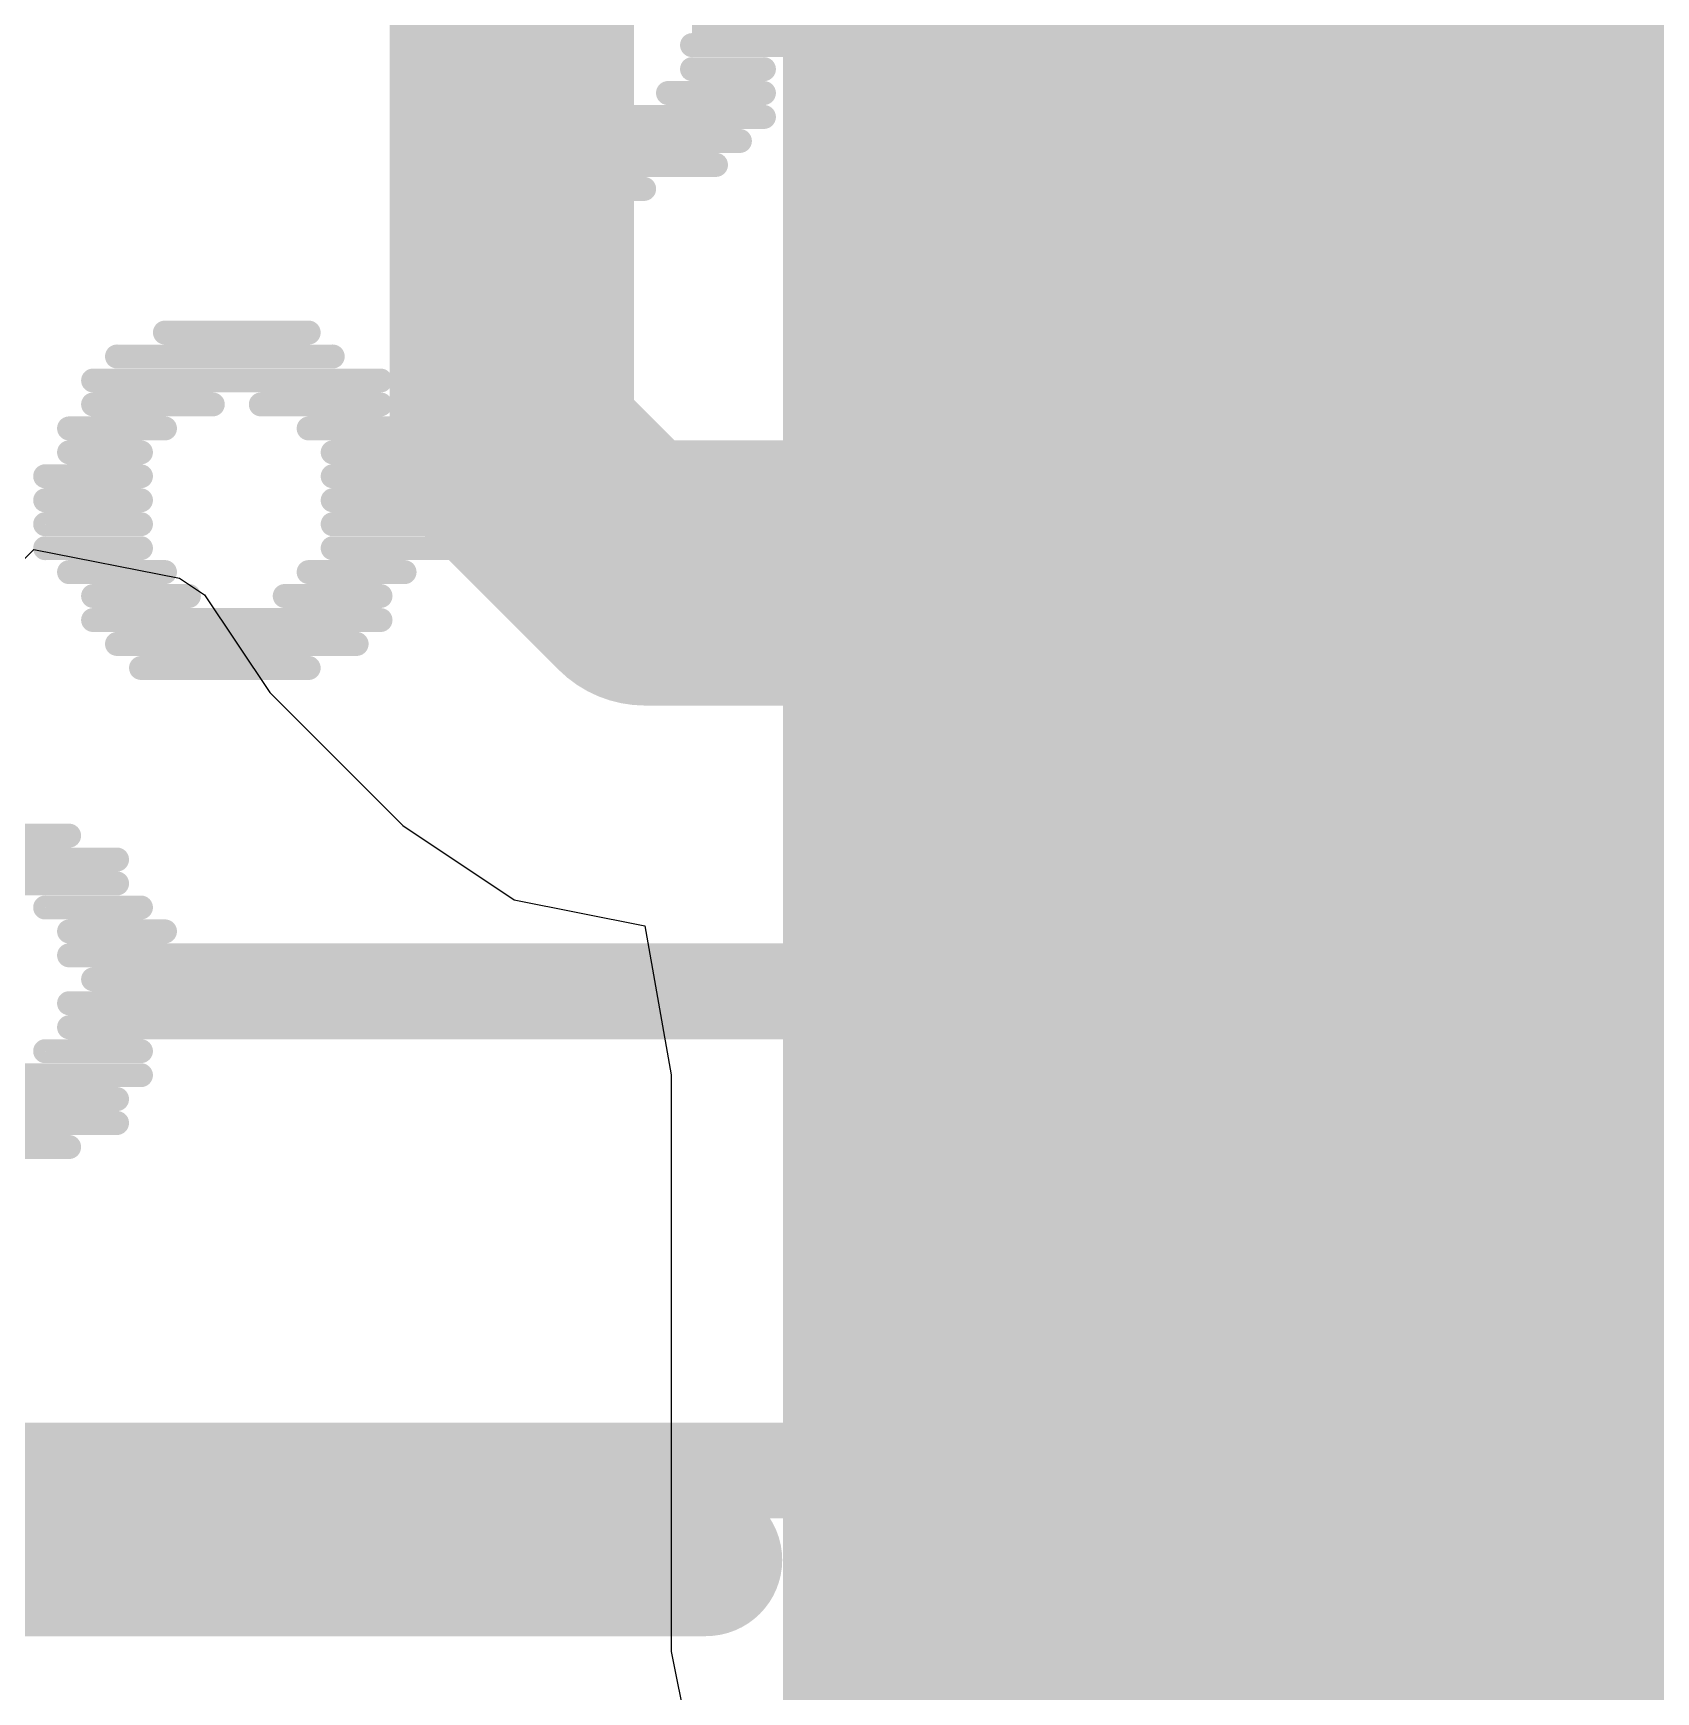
# Model space of a CAD drawing. Header units: inches. Extents: x -8 to 384, y -12 to 64.
# Drawn here: x 11.734 to 13.084, y -0.389 to 0.992 of the extents above; entities that cross this region are included whole.
import ezdxf

# ---------------------------------------------------------------- set-up
doc = ezdxf.new("R2010")
doc.units = ezdxf.units.IN
for name, color, linetype in [('Board_outline', 216, 'Continuous'), ('Bottom Overlay', 54, 'Continuous'), ('Top Layer', 1, 'Continuous'), ('Top Overlay', 2, 'Continuous'), ('Top Paste', 8, 'Continuous'), ('Top Solder', 216, 'Continuous')]:
    doc.layers.add(name, color=color, linetype=linetype)

# ---------------------------------------------------------------- blocks, each defined once
blk = doc.blocks.new('X321532768KGD2SI_42')
at = {"layer": 'Top Layer'}
blk.add_hatch(color=1, dxfattribs=at).paths.add_polyline_path([(-1.75, 0.9), (-0.75, 0.9), (-0.75, -0.9), (-1.75, -0.9)])
at = {"layer": 'Top Paste'}
blk.add_hatch(color=8, dxfattribs=at).paths.add_polyline_path([(-1.75, 0.9), (-0.75, 0.9), (-0.75, -0.9), (-1.75, -0.9)])
at = {"layer": 'Top Solder'}
blk.add_hatch(color=216, dxfattribs=at).paths.add_polyline_path([(-1.8516, 1.0016), (-0.6484, 1.0016), (-0.6484, -1.0016), (-1.8516, -1.0016)])
at = {"layer": 'Top Overlay'}
blk.add_lwpolyline([(0.5842, 0.8128, 0.127, 0.127, 0), (-0.5842, 0.8128, 0.127, 0.127, 0)], format="xyseb", dxfattribs=at)
blk.add_lwpolyline([(-0.6159, 0.8128, 0.0635, 0.0635, 1), (-0.5524, 0.8128, 0.0635, 0.0635, 1)], format="xyseb", close=True, dxfattribs=at)

msp = doc.modelspace()

# ---------------------------------------------------------------- hatches: boundary and pattern name
at = {"layer": 'Top Layer'}
for points in [[(13.4874, 1.4478), (12.446, 1.4478), (12.446, -0.3556), (13.4874, -0.3556)], [(13.2842, -1.1684), (13.2842, 0.9906), (12.573, 0.9906), (12.573, -1.1684)]]:
    msp.add_hatch(color=1, dxfattribs=at).paths.add_polyline_path(points)

# ---------------------------------------------------------------- linework, layer by layer
at = {"layer": 'Board_outline'}
msp.add_lwpolyline([(37.5368, 13.3604, 0.254, 0.254, 1), (-7.4632, 13.3604, 0.254, 0.254, 1)], format="xyseb", close=True, dxfattribs=at)
at = {"layer": 'Bottom Overlay'}
for points in [[(12.0626, 1.0015, 0.0199, 0.0199, 0), (12.1224, 1.0015, 0.0199, 0.0199, 0)], [(12.282, 1.0015, 0.0199, 0.0199, 0), (12.9201, 1.0015, 0.0199, 0.0199, 0)], [(12.0626, 0.9816, 0.0199, 0.0199, 0), (12.1224, 0.9816, 0.0199, 0.0199, 0)], [(12.282, 0.9816, 0.0199, 0.0199, 0), (12.9201, 0.9816, 0.0199, 0.0199, 0)], [(12.0626, 0.9616, 0.0199, 0.0199, 0), (12.1424, 0.9616, 0.0199, 0.0199, 0)], [(12.282, 0.9616, 0.0199, 0.0199, 0), (12.3418, 0.9616, 0.0199, 0.0199, 0)], [(12.0626, 0.9417, 0.0199, 0.0199, 0), (12.1424, 0.9417, 0.0199, 0.0199, 0)], [(12.262, 0.9417, 0.0199, 0.0199, 0), (12.3418, 0.9417, 0.0199, 0.0199, 0)], [(12.0826, 0.9218, 0.0199, 0.0199, 0), (12.3418, 0.9218, 0.0199, 0.0199, 0)], [(12.1025, 0.9018, 0.0199, 0.0199, 0), (12.3218, 0.9018, 0.0199, 0.0199, 0)], [(12.1224, 0.8819, 0.0199, 0.0199, 0), (12.3019, 0.8819, 0.0199, 0.0199, 0)], [(12.1623, 0.8619, 0.0199, 0.0199, 0), (12.2421, 0.8619, 0.0199, 0.0199, 0)], [(11.8433, 0.7423, 0.0199, 0.0199, 0), (11.9629, 0.7423, 0.0199, 0.0199, 0)], [(11.8034, 0.7224, 0.0199, 0.0199, 0), (11.9829, 0.7224, 0.0199, 0.0199, 0)], [(11.7835, 0.7024, 0.0199, 0.0199, 0), (12.0227, 0.7024, 0.0199, 0.0199, 0)], [(11.7835, 0.6825, 0.0199, 0.0199, 0), (11.8832, 0.6825, 0.0199, 0.0199, 0)], [(11.923, 0.6825, 0.0199, 0.0199, 0), (12.0227, 0.6825, 0.0199, 0.0199, 0)], [(11.7635, 0.6625, 0.0199, 0.0199, 0), (11.8433, 0.6625, 0.0199, 0.0199, 0)], [(11.9629, 0.6625, 0.0199, 0.0199, 0), (12.0427, 0.6625, 0.0199, 0.0199, 0)], [(11.7635, 0.6426, 0.0199, 0.0199, 0), (11.8233, 0.6426, 0.0199, 0.0199, 0)], [(11.9829, 0.6426, 0.0199, 0.0199, 0), (12.0427, 0.6426, 0.0199, 0.0199, 0)], [(12.0626, 0.6426, 0.0199, 0.0199, 0), (13.279, 0.6426, 0.0199, 0.0199, 0)], [(11.7436, 0.6227, 0.0199, 0.0199, 0), (11.8233, 0.6227, 0.0199, 0.0199, 0)], [(11.9829, 0.6227, 0.0199, 0.0199, 0), (13.279, 0.6227, 0.0199, 0.0199, 0)], [(11.7436, 0.6027, 0.0199, 0.0199, 0), (11.8233, 0.6027, 0.0199, 0.0199, 0)], [(11.9829, 0.6027, 0.0199, 0.0199, 0), (13.279, 0.6027, 0.0199, 0.0199, 0)], [(11.7436, 0.5828, 0.0199, 0.0199, 0), (11.8233, 0.5828, 0.0199, 0.0199, 0)], [(11.9829, 0.5828, 0.0199, 0.0199, 0), (13.279, 0.5828, 0.0199, 0.0199, 0)], [(11.7436, 0.5628, 0.0199, 0.0199, 0), (11.8233, 0.5628, 0.0199, 0.0199, 0)], [(11.9829, 0.5628, 0.0199, 0.0199, 0), (13.279, 0.5628, 0.0199, 0.0199, 0)], [(11.7635, 0.5429, 0.0199, 0.0199, 0), (11.8433, 0.5429, 0.0199, 0.0199, 0)], [(11.9629, 0.5429, 0.0199, 0.0199, 0), (12.0427, 0.5429, 0.0199, 0.0199, 0)], [(11.7835, 0.523, 0.0199, 0.0199, 0), (11.8632, 0.523, 0.0199, 0.0199, 0)], [(11.943, 0.523, 0.0199, 0.0199, 0), (12.0227, 0.523, 0.0199, 0.0199, 0)], [(11.7835, 0.503, 0.0199, 0.0199, 0), (12.0227, 0.503, 0.0199, 0.0199, 0)], [(11.8034, 0.4831, 0.0199, 0.0199, 0), (12.0028, 0.4831, 0.0199, 0.0199, 0)], [(11.8233, 0.4631, 0.0199, 0.0199, 0), (11.9629, 0.4631, 0.0199, 0.0199, 0)], [(11.6439, 0.3435, 0.0199, 0.0199, 0), (11.7236, 0.3435, 0.0199, 0.0199, 0)], [(11.604, 0.3235, 0.0199, 0.0199, 0), (11.7635, 0.3235, 0.0199, 0.0199, 0)], [(11.5841, 0.3036, 0.0199, 0.0199, 0), (11.8034, 0.3036, 0.0199, 0.0199, 0)], [(11.5641, 0.2837, 0.0199, 0.0199, 0), (11.8034, 0.2837, 0.0199, 0.0199, 0)], [(11.7436, 0.2637, 0.0199, 0.0199, 0), (11.8233, 0.2637, 0.0199, 0.0199, 0)], [(11.7635, 0.2438, 0.0199, 0.0199, 0), (11.8433, 0.2438, 0.0199, 0.0199, 0)], [(11.7635, 0.2239, 0.0199, 0.0199, 0), (13.4784, 0.2239, 0.0199, 0.0199, 0)], [(11.7835, 0.2039, 0.0199, 0.0199, 0), (13.4784, 0.2039, 0.0199, 0.0199, 0)], [(11.7635, 0.184, 0.0199, 0.0199, 0), (13.4784, 0.184, 0.0199, 0.0199, 0)], [(11.7635, 0.164, 0.0199, 0.0199, 0), (13.4784, 0.164, 0.0199, 0.0199, 0)], [(11.7436, 0.1441, 0.0199, 0.0199, 0), (11.8233, 0.1441, 0.0199, 0.0199, 0)], [(11.7236, 0.1241, 0.0199, 0.0199, 0), (11.8233, 0.1241, 0.0199, 0.0199, 0)], [(11.5641, 0.1042, 0.0199, 0.0199, 0), (11.8034, 0.1042, 0.0199, 0.0199, 0)], [(11.5841, 0.0843, 0.0199, 0.0199, 0), (11.8034, 0.0843, 0.0199, 0.0199, 0)], [(11.604, 0.0643, 0.0199, 0.0199, 0), (11.7635, 0.0643, 0.0199, 0.0199, 0)], [(11.6638, 0.0444, 0.0199, 0.0199, 0), (11.7236, 0.0444, 0.0199, 0.0199, 0)], [(11.7236, -0.175, 0.0199, 0.0199, 0), (13.598, -0.175, 0.0199, 0.0199, 0)], [(11.5442, -0.1949, 0.0199, 0.0199, 0), (13.598, -0.1949, 0.0199, 0.0199, 0)], [(11.5641, -0.2148, 0.0199, 0.0199, 0), (13.598, -0.2148, 0.0199, 0.0199, 0)], [(11.5442, -0.2348, 0.0199, 0.0199, 0), (13.598, -0.2348, 0.0199, 0.0199, 0)]]:
    msp.add_lwpolyline(points, format="xyseb", dxfattribs=at)
for points in [[(12.0576, 0.9816, 0.00997, 0.00997, 1), (12.0676, 0.9816, 0.00997, 0.00997, 1)], [(12.1175, 0.9816, 0.00997, 0.00997, 1), (12.1274, 0.9816, 0.00997, 0.00997, 1)], [(12.277, 0.9816, 0.00997, 0.00997, 1), (12.287, 0.9816, 0.00997, 0.00997, 1)], [(12.9151, 0.9816, 0.00997, 0.00997, 1), (12.925, 0.9816, 0.00997, 0.00997, 1)], [(12.0576, 0.9616, 0.00997, 0.00997, 1), (12.0676, 0.9616, 0.00997, 0.00997, 1)], [(12.1374, 0.9616, 0.00997, 0.00997, 1), (12.1474, 0.9616, 0.00997, 0.00997, 1)], [(12.277, 0.9616, 0.00997, 0.00997, 1), (12.287, 0.9616, 0.00997, 0.00997, 1)], [(12.3368, 0.9616, 0.00997, 0.00997, 1), (12.3468, 0.9616, 0.00997, 0.00997, 1)], [(12.0576, 0.9417, 0.00997, 0.00997, 1), (12.0676, 0.9417, 0.00997, 0.00997, 1)], [(12.1374, 0.9417, 0.00997, 0.00997, 1), (12.1474, 0.9417, 0.00997, 0.00997, 1)], [(12.257, 0.9417, 0.00997, 0.00997, 1), (12.267, 0.9417, 0.00997, 0.00997, 1)], [(12.3368, 0.9417, 0.00997, 0.00997, 1), (12.3468, 0.9417, 0.00997, 0.00997, 1)], [(12.0776, 0.9218, 0.00997, 0.00997, 1), (12.0876, 0.9218, 0.00997, 0.00997, 1)], [(12.3368, 0.9218, 0.00997, 0.00997, 1), (12.3468, 0.9218, 0.00997, 0.00997, 1)], [(12.0975, 0.9018, 0.00997, 0.00997, 1), (12.1075, 0.9018, 0.00997, 0.00997, 1)], [(12.3169, 0.9018, 0.00997, 0.00997, 1), (12.3268, 0.9018, 0.00997, 0.00997, 1)], [(12.1175, 0.8819, 0.00997, 0.00997, 1), (12.1274, 0.8819, 0.00997, 0.00997, 1)], [(12.2969, 0.8819, 0.00997, 0.00997, 1), (12.3069, 0.8819, 0.00997, 0.00997, 1)], [(12.1573, 0.8619, 0.00997, 0.00997, 1), (12.1673, 0.8619, 0.00997, 0.00997, 1)], [(12.2371, 0.8619, 0.00997, 0.00997, 1), (12.2471, 0.8619, 0.00997, 0.00997, 1)], [(11.8383, 0.7423, 0.00997, 0.00997, 1), (11.8483, 0.7423, 0.00997, 0.00997, 1)], [(11.9579, 0.7423, 0.00997, 0.00997, 1), (11.9679, 0.7423, 0.00997, 0.00997, 1)], [(11.7984, 0.7224, 0.00997, 0.00997, 1), (11.8084, 0.7224, 0.00997, 0.00997, 1)], [(11.9779, 0.7224, 0.00997, 0.00997, 1), (11.9879, 0.7224, 0.00997, 0.00997, 1)], [(11.7785, 0.7024, 0.00997, 0.00997, 1), (11.7884, 0.7024, 0.00997, 0.00997, 1)], [(12.0178, 0.7024, 0.00997, 0.00997, 1), (12.0277, 0.7024, 0.00997, 0.00997, 1)], [(11.7785, 0.6825, 0.00997, 0.00997, 1), (11.7884, 0.6825, 0.00997, 0.00997, 1)], [(11.8782, 0.6825, 0.00997, 0.00997, 1), (11.8881, 0.6825, 0.00997, 0.00997, 1)], [(11.9181, 0.6825, 0.00997, 0.00997, 1), (11.928, 0.6825, 0.00997, 0.00997, 1)], [(12.0178, 0.6825, 0.00997, 0.00997, 1), (12.0277, 0.6825, 0.00997, 0.00997, 1)], [(11.7585, 0.6625, 0.00997, 0.00997, 1), (11.7685, 0.6625, 0.00997, 0.00997, 1)], [(11.8383, 0.6625, 0.00997, 0.00997, 1), (11.8483, 0.6625, 0.00997, 0.00997, 1)], [(11.9579, 0.6625, 0.00997, 0.00997, 1), (11.9679, 0.6625, 0.00997, 0.00997, 1)], [(12.0377, 0.6625, 0.00997, 0.00997, 1), (12.0477, 0.6625, 0.00997, 0.00997, 1)], [(11.7585, 0.6426, 0.00997, 0.00997, 1), (11.7685, 0.6426, 0.00997, 0.00997, 1)], [(11.8184, 0.6426, 0.00997, 0.00997, 1), (11.8283, 0.6426, 0.00997, 0.00997, 1)], [(11.9779, 0.6426, 0.00997, 0.00997, 1), (11.9879, 0.6426, 0.00997, 0.00997, 1)], [(12.0377, 0.6426, 0.00997, 0.00997, 1), (12.0477, 0.6426, 0.00997, 0.00997, 1)], [(12.0576, 0.6426, 0.00997, 0.00997, 1), (12.0676, 0.6426, 0.00997, 0.00997, 1)], [(11.7386, 0.6227, 0.00997, 0.00997, 1), (11.7486, 0.6227, 0.00997, 0.00997, 1)], [(11.8184, 0.6227, 0.00997, 0.00997, 1), (11.8283, 0.6227, 0.00997, 0.00997, 1)], [(11.9779, 0.6227, 0.00997, 0.00997, 1), (11.9879, 0.6227, 0.00997, 0.00997, 1)], [(11.7386, 0.6027, 0.00997, 0.00997, 1), (11.7486, 0.6027, 0.00997, 0.00997, 1)], [(11.8184, 0.6027, 0.00997, 0.00997, 1), (11.8283, 0.6027, 0.00997, 0.00997, 1)], [(11.9779, 0.6027, 0.00997, 0.00997, 1), (11.9879, 0.6027, 0.00997, 0.00997, 1)], [(11.7386, 0.5828, 0.00997, 0.00997, 1), (11.7486, 0.5828, 0.00997, 0.00997, 1)], [(11.8184, 0.5828, 0.00997, 0.00997, 1), (11.8283, 0.5828, 0.00997, 0.00997, 1)], [(11.9779, 0.5828, 0.00997, 0.00997, 1), (11.9879, 0.5828, 0.00997, 0.00997, 1)], [(11.7386, 0.5628, 0.00997, 0.00997, 1), (11.7486, 0.5628, 0.00997, 0.00997, 1)], [(11.8184, 0.5628, 0.00997, 0.00997, 1), (11.8283, 0.5628, 0.00997, 0.00997, 1)], [(11.9779, 0.5628, 0.00997, 0.00997, 1), (11.9879, 0.5628, 0.00997, 0.00997, 1)], [(11.7585, 0.5429, 0.00997, 0.00997, 1), (11.7685, 0.5429, 0.00997, 0.00997, 1)], [(11.8383, 0.5429, 0.00997, 0.00997, 1), (11.8483, 0.5429, 0.00997, 0.00997, 1)], [(11.9579, 0.5429, 0.00997, 0.00997, 1), (11.9679, 0.5429, 0.00997, 0.00997, 1)], [(12.0377, 0.5429, 0.00997, 0.00997, 1), (12.0477, 0.5429, 0.00997, 0.00997, 1)], [(11.7785, 0.523, 0.00997, 0.00997, 1), (11.7884, 0.523, 0.00997, 0.00997, 1)], [(11.8582, 0.523, 0.00997, 0.00997, 1), (11.8682, 0.523, 0.00997, 0.00997, 1)], [(11.938, 0.523, 0.00997, 0.00997, 1), (11.948, 0.523, 0.00997, 0.00997, 1)], [(12.0178, 0.523, 0.00997, 0.00997, 1), (12.0277, 0.523, 0.00997, 0.00997, 1)], [(11.7785, 0.503, 0.00997, 0.00997, 1), (11.7884, 0.503, 0.00997, 0.00997, 1)], [(12.0178, 0.503, 0.00997, 0.00997, 1), (12.0277, 0.503, 0.00997, 0.00997, 1)], [(11.7984, 0.4831, 0.00997, 0.00997, 1), (11.8084, 0.4831, 0.00997, 0.00997, 1)], [(11.9978, 0.4831, 0.00997, 0.00997, 1), (12.0078, 0.4831, 0.00997, 0.00997, 1)], [(11.8184, 0.4631, 0.00997, 0.00997, 1), (11.8283, 0.4631, 0.00997, 0.00997, 1)], [(11.9579, 0.4631, 0.00997, 0.00997, 1), (11.9679, 0.4631, 0.00997, 0.00997, 1)], [(11.7585, 0.3235, 0.00997, 0.00997, 1), (11.7685, 0.3235, 0.00997, 0.00997, 1)], [(11.7984, 0.3036, 0.00997, 0.00997, 1), (11.8084, 0.3036, 0.00997, 0.00997, 1)], [(11.7984, 0.2837, 0.00997, 0.00997, 1), (11.8084, 0.2837, 0.00997, 0.00997, 1)], [(11.7386, 0.2637, 0.00997, 0.00997, 1), (11.7486, 0.2637, 0.00997, 0.00997, 1)], [(11.8184, 0.2637, 0.00997, 0.00997, 1), (11.8283, 0.2637, 0.00997, 0.00997, 1)], [(11.7585, 0.2438, 0.00997, 0.00997, 1), (11.7685, 0.2438, 0.00997, 0.00997, 1)], [(11.8383, 0.2438, 0.00997, 0.00997, 1), (11.8483, 0.2438, 0.00997, 0.00997, 1)], [(11.7585, 0.2239, 0.00997, 0.00997, 1), (11.7685, 0.2239, 0.00997, 0.00997, 1)], [(11.7785, 0.2039, 0.00997, 0.00997, 1), (11.7884, 0.2039, 0.00997, 0.00997, 1)], [(11.7585, 0.184, 0.00997, 0.00997, 1), (11.7685, 0.184, 0.00997, 0.00997, 1)], [(11.7585, 0.164, 0.00997, 0.00997, 1), (11.7685, 0.164, 0.00997, 0.00997, 1)], [(11.7386, 0.1441, 0.00997, 0.00997, 1), (11.7486, 0.1441, 0.00997, 0.00997, 1)], [(11.8184, 0.1441, 0.00997, 0.00997, 1), (11.8283, 0.1441, 0.00997, 0.00997, 1)], [(11.8184, 0.1241, 0.00997, 0.00997, 1), (11.8283, 0.1241, 0.00997, 0.00997, 1)], [(11.7984, 0.1042, 0.00997, 0.00997, 1), (11.8084, 0.1042, 0.00997, 0.00997, 1)], [(11.7984, 0.0843, 0.00997, 0.00997, 1), (11.8084, 0.0843, 0.00997, 0.00997, 1)], [(11.7585, 0.0643, 0.00997, 0.00997, 1), (11.7685, 0.0643, 0.00997, 0.00997, 1)]]:
    msp.add_lwpolyline(points, format="xyseb", close=True, dxfattribs=at)
at = {"layer": 'Top Layer'}
for p, q in [((11.5044, 0.332), (11.7341, 0.5616)), ((11.7341, 0.5616), (11.8555, 0.5378)), ((11.8555, 0.5378), (11.8762, 0.5241)), ((11.8762, 0.5241), (11.9306, 0.4428)), ((11.9306, 0.4428), (12.0414, 0.332)), ((12.0414, 0.332), (12.0414, 0.332)), ((12.0414, 0.332), (12.1338, 0.2702)), ((12.1338, 0.2702), (12.2428, 0.2485)), ((12.2428, 0.2485), (12.2647, 0.1245)), ((12.2647, 0.1245), (12.2647, -0.3556)), ((12.2647, -0.3556), (12.2785, -0.425))]:
    msp.add_line(p, q, dxfattribs=at)
for points in [[(12.132, 0.6442, 0.2032, 0.2032, 0), (12.132, 3.6518, 0.2032, 0.2032, 0)], [(12.132, 0.6442, 0.2032, 0.2032, 0), (12.2428, 0.5334, 0.2032, 0.2032, 0)], [(12.9194, 0.5734, 0.2032, 0.2032, 0), (12.9594, 0.5334, 0.2032, 0.2032, 0)], [(12.2428, 0.5334, 0.2032, 0.2032, 0), (12.9594, 0.5334, 0.2032, 0.2032, 0)]]:
    msp.add_lwpolyline(points, format="xyseb", dxfattribs=at)
for points in [[(12.0812, 0.6442, 0.1016, 0.1016, 1), (12.1828, 0.6442, 0.1016, 0.1016, 1)], [(12.0812, 0.6442, 0.1016, 0.1016, 1), (12.1828, 0.6442, 0.1016, 0.1016, 1)], [(12.8686, 0.5734, 0.1016, 0.1016, 1), (12.9702, 0.5734, 0.1016, 0.1016, 1)], [(12.192, 0.5334, 0.1016, 0.1016, 1), (12.2936, 0.5334, 0.1016, 0.1016, 1)], [(12.192, 0.5334, 0.1016, 0.1016, 1), (12.2936, 0.5334, 0.1016, 0.1016, 1)], [(12.9086, 0.5334, 0.1016, 0.1016, 1), (13.0102, 0.5334, 0.1016, 0.1016, 1)], [(12.9086, 0.5334, 0.1016, 0.1016, 1), (13.0102, 0.5334, 0.1016, 0.1016, 1)]]:
    msp.add_lwpolyline(points, format="xyseb", close=True, dxfattribs=at)

# ---------------------------------------------------------------- block references
at = {"rotation": 180}
msp.add_blockref('X321532768KGD2SI_42', (11.7094, 0.5334), dxfattribs=at)

doc.saveas('drawing.dxf')
